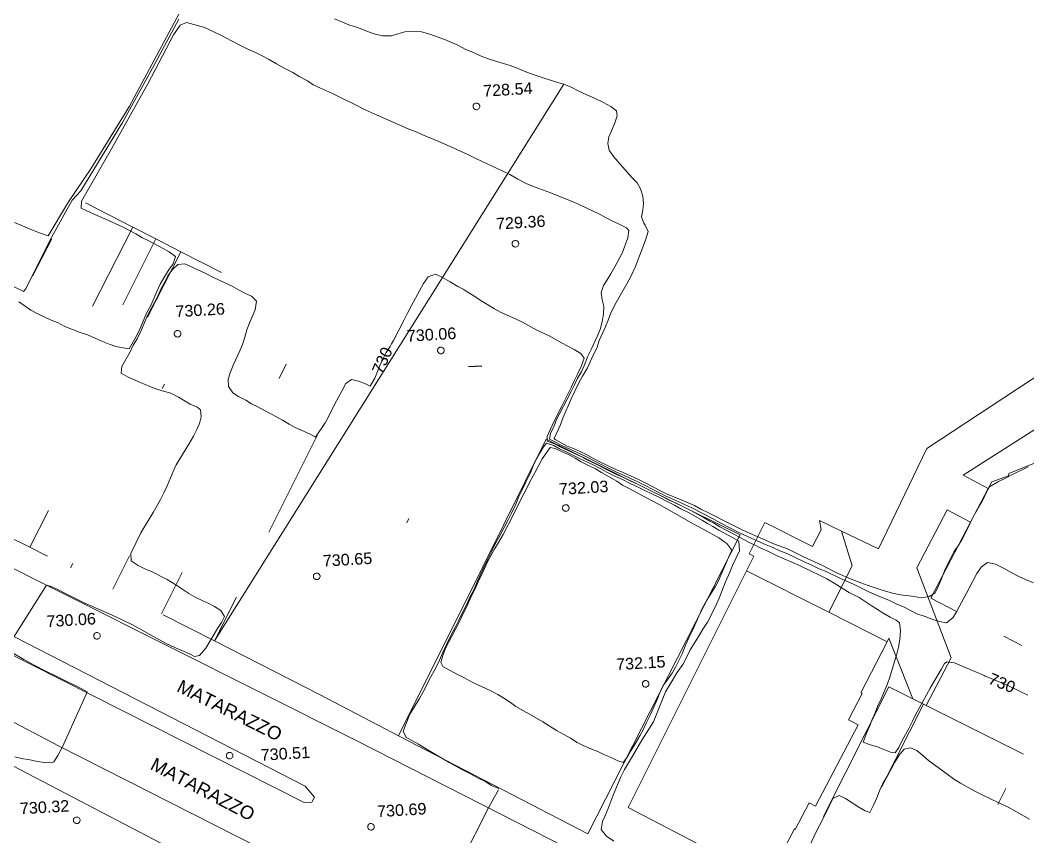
# Model space of a CAD drawing. Header units: metres. Extents: x 329311 to 330425, y 7396637 to 7397287.
# Drawn here: x 329795.1 to 329947.3, y 7396868.5 to 7396991.9 of the extents above; entities that cross this region are included whole.
import ezdxf
from ezdxf.enums import TextEntityAlignment as Align

# ---------------------------------------------------------------- set-up
doc = ezdxf.new("R2010")
doc.units = ezdxf.units.M
doc.layers.get('0').update_dxf_attribs({"lineweight": 18})
for name, color, linetype, lineweight in [('100_SIST_VIARIO_MEIO_FIO', 8, 'Continuous', 18), ('108_SEP_FIS_CANT_CENT_ILHA', 9, 'Continuous', 18), ('144_P_DUPLA_ASF_TOP', 7, 'Continuous', 18), ('206_MURO_E_MURO_ARRIMO', 9, 'Continuous', 18), ('216_EDIF_NOTAVEL', 9, 'Continuous', 18), ('600_CURVA_MESTRA', 9, 'Continuous', 18), ('602_CURVA_MESTRA_TOP', 9, 'Continuous', 18), ('604_CURVA_INTERM', 9, 'Continuous', 18), ('606_PTO_COTADO', 9, 'Continuous', 18), ('608_PTO_COTADO_INTERVIA', 9, 'Continuous', 18), ('624_SEGM_CURVA_MESTRA', 14, 'Continuous', 18)]:
    doc.layers.add(name, color=color, linetype=linetype, lineweight=lineweight)
doc.layers.add('910_COORD_UTM_COR_ALEGRE', color=7, linetype='Continuous')
doc.styles.add('Style-Arial', font='arial.ttf', dxfattribs={"height": 2})

# ---------------------------------------------------------------- blocks, each defined once
blk = doc.blocks.new('SP09')
at = {"color": 0, "linetype": 'Continuous'}
blk.add_lwpolyline([(-0.03, -0.51), (-0.14, -0.49), (-0.24, -0.46), (-0.31, -0.42), (-0.35, -0.39), (-0.42, -0.31), (-0.47, -0.24), (-0.51, -0.15), (-0.52, -0.09), (-0.52, 0.03), (-0.51, 0.11), (-0.48, 0.2), (-0.44, 0.27), (-0.4, 0.33), (-0.32, 0.39), (-0.23, 0.44), (-0.15, 0.48), (-0.1, 0.48), (-0.03, 0.48), (0.08, 0.48), (0.19, 0.44), (0.27, 0.4), (0.35, 0.32), (0.41, 0.23), (0.46, 0.11), (0.48, 0.03), (0.48, -0.03), (0.47, -0.08), (0.44, -0.21), (0.38, -0.3), (0.31, -0.38), (0.23, -0.44), (0.1, -0.49), (0.02, -0.51)], close=True, dxfattribs=at)
blk = doc.blocks.new('SP10')
at = {"color": 0, "linetype": 'Continuous'}
blk.add_lwpolyline([(-0.03, -0.51), (-0.14, -0.49), (-0.24, -0.46), (-0.31, -0.42), (-0.35, -0.39), (-0.42, -0.31), (-0.47, -0.24), (-0.51, -0.15), (-0.52, -0.09), (-0.52, 0.03), (-0.51, 0.11), (-0.48, 0.2), (-0.44, 0.27), (-0.4, 0.33), (-0.32, 0.39), (-0.23, 0.44), (-0.15, 0.48), (-0.1, 0.48), (-0.03, 0.48), (0.08, 0.48), (0.19, 0.44), (0.27, 0.4), (0.35, 0.32), (0.41, 0.23), (0.46, 0.11), (0.48, 0.03), (0.48, -0.03), (0.47, -0.08), (0.44, -0.21), (0.38, -0.3), (0.31, -0.38), (0.23, -0.44), (0.1, -0.49), (0.02, -0.51)], close=True, dxfattribs=at)

msp = doc.modelspace()

# ---------------------------------------------------------------- linework, layer by layer
at = {"layer": '100_SIST_VIARIO_MEIO_FIO'}
for points in [[(329867.574, 7396871.964), (329845.803, 7396883.083), (329774.35, 7396918.953), (329655.803, 7396979.163), (329599.67, 7397007.19), (329494.173, 7397061.336), (329464.496, 7397076.166), (329463.35, 7397077.013), (329462.183, 7397079.682), (329462.049, 7397082.246), (329515.087, 7397187.232), (329518.264, 7397188.524), (329519.012, 7397188.562), (329519.93, 7397188.475)], [(329851.422, 7397100.456), (329899.431, 7397086.897), (329946.785, 7397074.185), (329967.207, 7397068.919), (329989.227, 7397059.373), (329998.343, 7397055.101), (330002.227, 7397052.299), (330005.18, 7397048.686), (330007.99, 7397043.331), (330009.285, 7397037.433), (330014.274, 7397000.297), (330014.356, 7396991.884), (330013.683, 7396982.451), (330011.357, 7396968.827), (330008.322, 7396957.968), (329983.788, 7396907.987), (329953.206, 7396847.45), (329946.625, 7396835.575), (329944.786, 7396834.641), (329942.716, 7396834.493), (329940.368, 7396835.112), (329918.194, 7396846.11), (329867.574, 7396871.964)], [(329743.478, 7396664.674), (329750.841, 7396679.382), (329787.168, 7396752.325), (329838.14, 7396855.849), (329839.325, 7396859.816), (329838.454, 7396862.626), (329837.769, 7396863.536), (329800.981, 7396882.207), (329730.399, 7396919.294), (329539.28, 7397016.399), (329483.751, 7397043.591)]]:
    msp.add_lwpolyline(points, dxfattribs=at)
at = {"layer": '108_SEP_FIS_CANT_CENT_ILHA'}
msp.add_lwpolyline([(329526.51, 7397033.422), (329626.372, 7396982.501), (329731.831, 7396928.982), (329760.448, 7396913.938), (329787.512, 7396899.162), (329837.951, 7396873.714), (329839.124, 7396873.75), (329839.523, 7396874.497), (329838.142, 7396876.155), (329775.818, 7396908.153), (329751.91, 7396919.765), (329626.083, 7396983.651), (329527.381, 7397033.982), (329500.802, 7397048.433), (329458.108, 7397069.588), (329457.401, 7397068.783), (329457.811, 7397067.969), (329470.875, 7397060.501), (329505.52, 7397042.89), (329519.416, 7397037.192), (329521.844, 7397035.836)], close=True, dxfattribs=at)
at = {"layer": '206_MURO_E_MURO_ARRIMO'}
for p, q in [((329591.034, 7396985.613), (329804.078, 7396873.93)), ((329796.522, 7396912.278), (329793.156, 7396913.964)), ((329799.198, 7396910.939), (329796.522, 7396912.278)), ((329816.681, 7396902.066), (329824.433, 7396898.1)), ((329824.433, 7396898.1), (329840.278, 7396889.992)), ((329840.278, 7396889.992), (329849.131, 7396885.379)), ((329849.131, 7396885.379), (329852.222, 7396883.769)), ((329852.222, 7396883.769), (329880.84, 7396868.947)), ((329804.078, 7396873.93), (329833.312, 7396858.726))]:
    msp.add_line(p, q, dxfattribs=at)
for points in [[(329804.928, 7396964.3), (329812.083, 7396960.636)], [(329805.984, 7396948.707), (329812.083, 7396960.636)], [(329812.083, 7396960.636), (329815.551, 7396958.86)], [(329796.955, 7396953.211), (329799.864, 7396958.899)], [(329815.551, 7396958.86), (329810.588, 7396948.91)], [(329815.551, 7396958.86), (329819.347, 7396956.916)], [(329814.286, 7396947.019), (329819.347, 7396956.916)], [(329819.347, 7396956.916), (329825.487, 7396953.771)], [(329834.178, 7396937.78), (329835.248, 7396939.923)], [(329816.545, 7396936.283), (329816.876, 7396936.931)], [(329839.941, 7396929.151), (329832.636, 7396914.524)], [(329864.934, 7396909.305), (329874.543, 7396928.606)], [(329880.84, 7396868.947), (329903.809, 7396914.142), (329874.543, 7396928.606)], [(329941.299, 7396921.156), (329941.824, 7396922.161), (329944.377, 7396923.068), (329944.408, 7396923.434), (329954.173, 7396927.321), (329955.021, 7396926.896)], [(329796.522, 7396912.278), (329799.348, 7396917.804)], [(329853.803, 7396916.586), (329853.502, 7396915.978)], [(329936.489, 7396902.572), (329932.625, 7396904.578), (329938.641, 7396916.076)], [(329809.056, 7396905.936), (329811.574, 7396910.978)], [(329802.682, 7396909.171), (329803.012, 7396909.817)], [(329852.222, 7396883.769), (329864.934, 7396909.305)], [(329816.411, 7396902.204), (329819.535, 7396908.459)], [(329827.748, 7396904.738), (329824.433, 7396898.1)], [(329946.389, 7396897.433), (329943.674, 7396898.843)], [(329916.423, 7396871.577), (329926.285, 7396891.191), (329929.905, 7396889.37)], [(329925.181, 7396875.997), (329931.501, 7396888.568)], [(329931.92, 7396888.357), (329946.614, 7396880.969)], [(329943.964, 7396875.802), (329942.731, 7396873.398)]]:
    msp.add_lwpolyline(points, dxfattribs=at)
at = {"layer": '216_EDIF_NOTAVEL'}
msp.add_line((329824.433, 7396898.1, -171.175), (329877.197, 7396982.244, -171.175), dxfattribs=at)
msp.add_lwpolyline([(329992.388, 7396966.947), (329932.023, 7396927.206), (329924.752, 7396912.009), (329919.117, 7396914.709), (329920.744, 7396909.457), (329917.204, 7396902.444), (329926.028, 7396897.991), (329926.306, 7396898.535), (329929.905, 7396889.37), (329931.501, 7396888.568), (329931.92, 7396888.357), (329935.684, 7396895.55), (329930.524, 7396909.174), (329935.103, 7396917.927), (329938.641, 7396916.076), (329941.299, 7396921.156), (329937.508, 7396923.139), (329959.163, 7396936.943)], dxfattribs=at)
for points in [[(329904.792, 7396908.708), (329917.204, 7396902.444), (329920.744, 7396909.457), (329919.117, 7396914.709), (329915.795, 7396916.3), (329916.043, 7396914.91), (329914.756, 7396912.358), (329907.554, 7396915.992), (329905.177, 7396911.281), (329905.905, 7396910.914)], [(329904.792, 7396908.708), (329886.927, 7396872.949), (329907.953, 7396861.948), (329912.014, 7396869.709), (329912.163, 7396869.631), (329914.252, 7396873.623), (329915.22, 7396873.116), (329921.66, 7396885.426), (329920.203, 7396886.188), (329922.272, 7396890.144), (329922.079, 7396890.245), (329926.028, 7396897.991), (329917.204, 7396902.444)]]:
    msp.add_lwpolyline(points, close=True, dxfattribs=at)
at = {"layer": '600_CURVA_MESTRA', "elevation": 730}
for points in [[(329794.166, 7396898.775), (329799.047, 7396906.554), (329799.609, 7396906.389), (329800.552, 7396905.96), (329802.206, 7396905.141), (329804.752, 7396903.89), (329807.241, 7396902.763), (329809.396, 7396901.787), (329811.834, 7396900.656), (329813.169, 7396899.932), (329814.638, 7396899.057), (329817.121, 7396897.737), (329818.526, 7396897.086), (329819.489, 7396896.637), (329820.632, 7396896.147), (329821.389, 7396895.762), (329822.174, 7396895.902), (329823.101, 7396897.014), (329824.879, 7396899.973), (329825.475, 7396900.895), (329825.929, 7396901.805), (329825.388, 7396902.72), (329824.421, 7396903.309), (329823.477, 7396903.823), (329822.551, 7396904.223), (329821.603, 7396904.681), (329820.573, 7396905.292), (329818.608, 7396906.575), (329817.252, 7396907.388), (329815, 7396908.564), (329813.919, 7396909.018), (329812.899, 7396909.519), (329811.851, 7396910.217), (329811.781, 7396911.313), (329813.32, 7396914.426), (329814.458, 7396916.365), (329815.15, 7396917.511), (329815.758, 7396918.568), (329816.26, 7396919.478), (329816.782, 7396920.471), (329817.276, 7396921.54), (329817.787, 7396922.736), (329818.175, 7396923.708), (329818.655, 7396924.735), (329820.533, 7396927.843), (329821.257, 7396929.064), (329821.757, 7396930.047), (329822.15, 7396930.974), (329822.389, 7396932), (329822.286, 7396933.018), (329821.79, 7396933.418), (329820.768, 7396933.891), (329818.971, 7396934.967), (329817.815, 7396935.543), (329816.722, 7396935.854), (329815.704, 7396936.167), (329814.66, 7396936.567), (329813.593, 7396937.003), (329811.402, 7396937.99), (329810.319, 7396938.577), (329810.424, 7396939.583), (329811.706, 7396941.804), (329812.129, 7396942.793), (329812.76, 7396943.776), (329813.393, 7396945.11), (329813.838, 7396946.237), (329814.368, 7396947.374), (329814.856, 7396948.329), (329815.357, 7396949.235), (329815.849, 7396950.207), (329816.337, 7396951.266), (329816.901, 7396952.388), (329817.391, 7396953.267), (329818.065, 7396954.251), (329818.869, 7396954.98), (329819.949, 7396955.1), (329823.03, 7396953.669), (329824.07, 7396953.139), (329825.984, 7396952.219), (329827.082, 7396951.702), (329828.155, 7396951.142), (329829.108, 7396950.622), (329830.023, 7396950.19), (329830.76, 7396949.459), (329830.549, 7396948.169), (329830.123, 7396947.097), (329829.677, 7396946.055), (329829.294, 7396945.108), (329829.004, 7396944.031), (329828.657, 7396942.93), (329828.239, 7396941.94), (329827.293, 7396939.894), (329826.817, 7396938.616), (329826.498, 7396937.648), (329826.533, 7396936.536), (329827.214, 7396935.628), (329828.073, 7396935.065), (329829.14, 7396934.498), (329830.024, 7396933.957), (329830.984, 7396933.503), (329831.866, 7396932.993), (329833.798, 7396931.964), (329834.695, 7396931.474), (329835.724, 7396930.873), (329836.608, 7396930.388), (329838.765, 7396929.43), (329839.655, 7396928.932), (329839.699, 7396928.881), (329841.151, 7396931.082), (329841.641, 7396931.976), (329842.62, 7396933.922), (329843.734, 7396935.967), (329844.271, 7396937.032), (329845.105, 7396937.633), (329846.194, 7396937.361), (329847.245, 7396936.963), (329847.96, 7396936.63), (329848.507, 7396937.559), (329848.626, 7396937.84)], [(329861.97, 7396951.246), (329862.433, 7396950.985), (329863.6, 7396950.265), (329864.705, 7396949.516), (329866.717, 7396948.289), (329867.738, 7396947.745), (329869.904, 7396946.767), (329870.951, 7396946.283), (329873.124, 7396945.098), (329874.967, 7396944.206), (329876.863, 7396943.18), (329877.812, 7396942.679), (329878.761, 7396942.146), (329879.742, 7396941.542), (329880.273, 7396940.853), (329879.825, 7396939.578), (329879.299, 7396938.537), (329878.755, 7396937.409), (329878.287, 7396936.39), (329876.842, 7396933.496), (329875.736, 7396931.319), (329875.178, 7396930.131), (329874.681, 7396929.015), (329874.683, 7396928.28), (329875.795, 7396927.901), (329876.628, 7396927.449), (329879.639, 7396926.01), (329880.631, 7396925.547), (329881.569, 7396925.084), (329883.835, 7396923.909), (329885.033, 7396923.319), (329886.091, 7396922.839), (329887.238, 7396922.288), (329888.399, 7396921.767), (329890.64, 7396920.646), (329891.689, 7396920.128), (329892.718, 7396919.581), (329893.029, 7396919.453), (329894.168, 7396918.911), (329895.157, 7396918.414), (329896.382, 7396917.833), (329898.409, 7396916.722), (329899.258, 7396916.221), (329899.789, 7396915.94), (329900.764, 7396915.375), (329902.962, 7396914.215), (329903.742, 7396913.77), (329904.388, 7396913.443), (329905.193, 7396912.998), (329906.092, 7396912.585), (329906.957, 7396912.152), (329908.099, 7396911.626), (329909.312, 7396911.025), (329911.618, 7396910.03), (329912.685, 7396909.567), (329914.637, 7396908.595), (329915.733, 7396908.083), (329916.947, 7396907.477), (329918.29, 7396906.688), (329919.374, 7396905.996), (329920.273, 7396905.45), (329921.784, 7396904.654), (329923.62, 7396903.477), (329925.544, 7396902.278), (329926.494, 7396901.694), (329927.392, 7396901.222), (329927.885, 7396900.853), (329928.033, 7396899.666), (329927.959, 7396898.337), (329927.751, 7396897.178), (329927.438, 7396895.97), (329927.159, 7396894.99), (329926.442, 7396892.647), (329926.067, 7396891.603), (329925.13, 7396889.371), (329924.601, 7396888.202), (329924.236, 7396887.252), (329923.776, 7396886.231), (329923.373, 7396885.171), (329922.972, 7396884.254), (329922.402, 7396882.825), (329923.486, 7396882.389), (329924.551, 7396882.079), (329925.542, 7396881.713), (329926.538, 7396881.301), (329927.249, 7396881.178), (329927.792, 7396882.019), (329928.31, 7396883.072), (329929.288, 7396884.893), (329929.853, 7396885.963), (329930.332, 7396886.961), (329931.992, 7396889.984), (329932.524, 7396890.963), (329933.067, 7396891.908), (329934.197, 7396893.8), (329934.704, 7396894.677), (329935.024, 7396894.939), (329936.21, 7396894.793), (329940.711, 7396892.858)], [(329794.242, 7396880.608), (329795.254, 7396880.351), (329796.523, 7396880.131), (329797.664, 7396879.909), (329798.749, 7396879.753), (329799.831, 7396879.69), (329800.148, 7396879.819), (329800.785, 7396880.808), (329801.43, 7396881.979), (329805.14, 7396890.268), (329805.209, 7396890.41), (329804.296, 7396890.914), (329800.614, 7396892.743), (329798.563, 7396893.764), (329796.62, 7396894.767), (329795.634, 7396895.31), (329793.76, 7396896.408)], [(329946.001, 7396890.533), (329947.294, 7396889.909)]]:
    msp.add_lwpolyline(points, dxfattribs=at)
at = {"layer": '600_CURVA_MESTRA', "elevation": 730, "flags": 128}
msp.add_lwpolyline([(329851.176, 7396943.029), (329851.445, 7396943.512), (329853.066, 7396946.625), (329853.621, 7396947.742), (329854.171, 7396948.784), (329854.796, 7396949.902), (329855.989, 7396952.132), (329856.68, 7396953.114), (329857.801, 7396953.553), (329858.873, 7396953.059), (329860.048, 7396952.388), (329861.169, 7396951.696), (329861.97, 7396951.246)], dxfattribs=at)
at = {"layer": '604_CURVA_INTERM', "flags": 128}
for points, elevation in [([(329794.213, 7396961.357), (329795.345, 7396960.882), (329796.413, 7396960.369), (329797.968, 7396959.785), (329799.29, 7396959.349), (329802.383, 7396964.479), (329805.767, 7396969.435), (329811.593, 7396978.946), (329817.178, 7396989.346), (329821.432, 7396997.407)], 727), ([(329819.02, 7396992.084), (329815.085, 7396984.666), (329810.51, 7396976.453), (329804.242, 7396966.113), (329802.927, 7396964.743), (329799.623, 7396958.727), (329795.927, 7396951.327), (329795.571, 7396950.897), (329792.197, 7396952.62)], 728), ([(329794.849, 7396949.338), (329795.817, 7396948.717), (329796.706, 7396948.121), (329797.755, 7396947.525), (329799.747, 7396946.605), (329800.685, 7396946.208), (329801.805, 7396945.615), (329804.134, 7396944.735), (329805.242, 7396944.356), (329806.413, 7396943.878), (329807.488, 7396943.378), (329808.501, 7396942.983), (329809.534, 7396942.63), (329810.615, 7396942.388), (329811.522, 7396942.234), (329812.788, 7396944.491), (329813.276, 7396945.58), (329814.155, 7396947.647), (329814.785, 7396948.821), (329815.713, 7396950.931), (329816.228, 7396952.026), (329816.784, 7396952.989), (329817.576, 7396954.277), (329818.196, 7396955.116), (329818.522, 7396956.206), (329817.582, 7396956.912), (329816.665, 7396957.439), (329814.504, 7396958.6), (329813.462, 7396959.097), (329812.521, 7396959.615), (329810.51, 7396960.671), (329808.424, 7396961.662), (329807.41, 7396962.123), (329806.339, 7396962.566), (329804.302, 7396963.493), (329804.332, 7396964.589), (329808.884, 7396972.479), (329814.334, 7396982.313), (329818.216, 7396989.726), (329819.217, 7396991.167), (329820.208, 7396991.57), (329822.988, 7396990.832), (329823.857, 7396990.389), (329825.186, 7396989.742), (329828.059, 7396988.228), (329829.569, 7396987.499), (329830.61, 7396987.027), (329831.61, 7396986.537), (329832.574, 7396986.026), (329833.81, 7396985.305), (329834.966, 7396984.659), (329836.267, 7396984.001), (329837.202, 7396983.427), (329838.452, 7396982.752), (329839.34, 7396982.172), (329840.454, 7396981.629), (329842.255, 7396980.823), (329843.443, 7396980.259), (329845.921, 7396979.006), (329847.178, 7396978.399), (329848.982, 7396977.579), (329852.781, 7396975.923), (329853.794, 7396975.47), (329854.784, 7396975.093), (329855.747, 7396974.648), (329858.299, 7396973.586), (329860.458, 7396972.635)], 729), ([(329859.306, 7396988.933), (329856.953, 7396989.785), (329855.712, 7396990.152), (329854.54, 7396990.278), (329853.163, 7396990.145), (329852.128, 7396989.838), (329851.152, 7396989.57), (329849.794, 7396989.546), (329848.564, 7396989.855), (329847.557, 7396990.205), (329846.161, 7396990.742), (329844.734, 7396991.234), (329842.565, 7396992.118)], 728), ([(329947.312, 7396924.431), (329944.873, 7396923.222), (329943.799, 7396922.671), (329942.831, 7396922.202), (329941.495, 7396921.372), (329940.992, 7396920.471), (329940.526, 7396919.481), (329939.196, 7396917.106), (329938.588, 7396915.924), (329937.994, 7396914.628), (329937.33, 7396913.373), (329936.758, 7396912.491), (329936.117, 7396911.557), (329935.256, 7396909.868), (329934.682, 7396908.684), (329934.256, 7396907.477), (329933.76, 7396906.261), (329933.224, 7396905.345), (329932.37, 7396904.816), (329931.218, 7396904.608), (329930.134, 7396904.8), (329928.049, 7396905.096), (329926.826, 7396905.336), (329925.284, 7396905.776), (329924.214, 7396906.125), (329923.15, 7396906.51), (329922.038, 7396906.885), (329920.84, 7396907.344), (329918.294, 7396908.463), (329917.212, 7396908.992), (329916.145, 7396909.54), (329913.408, 7396910.835), (329910.964, 7396912.024), (329909.041, 7396912.756), (329906.406, 7396913.871), (329904.865, 7396914.547), (329903.724, 7396915.108), (329902.439, 7396915.771), (329898.934, 7396917.501), (329897.904, 7396918.026), (329896.921, 7396918.554), (329894.679, 7396919.529), (329892.724, 7396920.328), (329891.776, 7396920.771), (329889.561, 7396921.972), (329888.388, 7396922.566), (329886.136, 7396923.544), (329885.058, 7396924.008), (329882.739, 7396925.134), (329881.661, 7396925.695), (329880.763, 7396926.198), (329879.842, 7396926.635), (329878.749, 7396927.126), (329877.701, 7396927.56), (329875.896, 7396928.526), (329875.744, 7396928.699), (329876.625, 7396930.65), (329877.022, 7396931.785), (329878.292, 7396934.703), (329879.408, 7396936.993), (329880.006, 7396938.126), (329880.752, 7396939.403), (329881.642, 7396941.304), (329882.169, 7396942.36), (329882.531, 7396943.495), (329883.438, 7396945.489), (329883.888, 7396946.592), (329884.243, 7396947.538), (329884.916, 7396948.883), (329886.736, 7396952.098), (329887.297, 7396953.189), (329887.964, 7396954.616), (329888.747, 7396956.566), (329889.116, 7396957.636), (329889.53, 7396958.681), (329889.924, 7396959.967), (329889.459, 7396960.96), (329889.274, 7396961.231), (329888.911, 7396962.214), (329889.121, 7396963.205), (329889.241, 7396964.207), (329889.136, 7396965.304), (329888.78, 7396966.434), (329888.264, 7396967.326), (329887.457, 7396968.156), (329884.697, 7396971.307), (329884.056, 7396972.298), (329883.85, 7396973.279), (329883.973, 7396974.294), (329884.439, 7396975.302), (329884.881, 7396976.42), (329885.266, 7396977.45), (329885.171, 7396978.214), (329884.301, 7396978.882), (329883.209, 7396979.495), (329881.734, 7396980.199), (329880.649, 7396980.665), (329879.466, 7396981.215), (329878.304, 7396981.802), (329877.197, 7396982.244), (329876.217, 7396982.499), (329873.898, 7396983.236), (329872.698, 7396983.679), (329871.446, 7396984.118), (329870.392, 7396984.559), (329869.071, 7396985.077), (329867.584, 7396985.536), (329866.062, 7396985.961), (329864.706, 7396986.476), (329863.553, 7396987.027), (329862.412, 7396987.516), (329861.064, 7396988.176), (329859.786, 7396988.759), (329859.306, 7396988.933)], 728), ([(329864.962, 7396908.91), (329865.715, 7396910.446), (329866.267, 7396911.557), (329866.717, 7396912.573), (329867.587, 7396914.069), (329868.797, 7396916.401), (329869.3, 7396917.403), (329869.934, 7396918.793), (329870.418, 7396919.928), (329870.879, 7396920.932), (329871.413, 7396922.019), (329871.531, 7396922.3), (329872.17, 7396923.506), (329872.582, 7396924.556), (329873.108, 7396925.677), (329873.614, 7396926.582), (329874.128, 7396927.447), (329874.577, 7396927.979), (329875.661, 7396927.633), (329876.548, 7396927.154), (329877.548, 7396926.7), (329879.537, 7396925.697), (329881.523, 7396924.778), (329882.667, 7396924.191), (329883.797, 7396923.582), (329885.021, 7396922.975), (329886.069, 7396922.487), (329887.2, 7396921.919), (329888.405, 7396921.367), (329889.432, 7396920.839), (329890.506, 7396920.351), (329891.646, 7396919.806), (329892.715, 7396919.208), (329893.913, 7396918.602), (329894.848, 7396918.09), (329896.112, 7396917.473), (329898.146, 7396916.332), (329898.887, 7396915.846), (329899.684, 7396915.423), (329900.597, 7396914.85), (329902.582, 7396913.769), (329903.637, 7396913.165), (329903.713, 7396911.716), (329902.675, 7396909.502), (329902.267, 7396908.511), (329901.63, 7396907.059), (329900.655, 7396904.594), (329900.253, 7396903.65), (329899.77, 7396902.607), (329898.883, 7396900.96), (329898.202, 7396899.861), (329897.657, 7396898.943), (329896.29, 7396896.76), (329895.835, 7396895.822), (329895.182, 7396894.561), (329894.251, 7396893.279), (329893.567, 7396892.076), (329892.571, 7396890.412), (329890.762, 7396885.898), (329888.981, 7396883.126), (329887.724, 7396880.946), (329886.346, 7396878.684), (329885.808, 7396877.565), (329884.637, 7396874.799), (329883.894, 7396872.758), (329883.467, 7396871.825), (329883.037, 7396870.805), (329882.816, 7396869.61), (329883.637, 7396868.594), (329884.757, 7396867.846)], 731), ([(329866.261, 7396890.537), (329867.22, 7396890.02), (329868.134, 7396889.482), (329869.131, 7396888.817), (329869.946, 7396888.218), (329871.095, 7396887.53), (329871.999, 7396887.051), (329874, 7396885.887), (329876.096, 7396884.572), (329877.204, 7396883.963), (329878.226, 7396883.423), (329879.223, 7396882.782), (329880.127, 7396882.326), (329881.248, 7396881.825), (329882.319, 7396881.381), (329883.349, 7396880.911), (329884.359, 7396880.475), (329885.329, 7396879.964), (329886.141, 7396879.717), (329886.811, 7396880.568), (329887.319, 7396881.478), (329887.973, 7396882.543), (329888.673, 7396883.77), (329889.171, 7396884.695), (329889.64, 7396885.692), (329890.274, 7396886.982), (329890.783, 7396888.088), (329891.276, 7396889.255), (329891.736, 7396890.416), (329892.214, 7396891.375), (329892.974, 7396892.389), (329893.544, 7396893.225), (329894.083, 7396894.143), (329894.584, 7396895.135), (329895.069, 7396896.179), (329895.563, 7396897.443), (329896.08, 7396898.557), (329896.631, 7396899.69), (329898.164, 7396903.085), (329898.815, 7396904.261), (329900.031, 7396906.273), (329900.543, 7396907.187), (329900.978, 7396908.136), (329902.086, 7396910.703), (329902.597, 7396911.804), (329901.818, 7396912.825), (329901.508, 7396913.011), (329900.599, 7396913.672), (329898.247, 7396914.978), (329896.715, 7396915.799), (329894.72, 7396916.98), (329891.581, 7396918.707), (329890.562, 7396919.267), (329889.47, 7396919.821), (329888.262, 7396920.489), (329887.041, 7396921.121), (329886.081, 7396921.647), (329885.21, 7396922.23), (329882.899, 7396923.563), (329881.981, 7396924.123), (329880.8, 7396924.674), (329879.818, 7396925.188), (329878.897, 7396925.744), (329877.913, 7396926.277), (329876.839, 7396926.741), (329875.864, 7396927.193), (329875.144, 7396927.341), (329874.507, 7396926.506), (329873.946, 7396925.647), (329873.415, 7396924.677), (329872.818, 7396923.53), (329872.299, 7396922.597), (329871.178, 7396920.417), (329870.697, 7396919.485), (329869.612, 7396917.226), (329868.012, 7396914.216), (329867.347, 7396912.961), (329866.762, 7396912.058), (329865.685, 7396910.042), (329864.985, 7396908.591)], 732), ([(329867.303, 7396875.792), (329866.263, 7396876.267), (329865.42, 7396876.81), (329864.177, 7396877.435), (329863.096, 7396878.023), (329861.774, 7396878.7), (329859.874, 7396879.757), (329857.039, 7396881.398), (329856.149, 7396881.957), (329855.248, 7396882.487), (329854.326, 7396882.993), (329853.37, 7396883.494), (329852.945, 7396884.478), (329853.956, 7396887.057), (329854.752, 7396888.331), (329855.41, 7396889.43), (329855.962, 7396890.416), (329857.116, 7396892.678), (329857.632, 7396893.58), (329858.284, 7396894.838), (329858.847, 7396896.248), (329859.819, 7396898.312), (329860.474, 7396899.604), (329860.842, 7396900.254), (329861.388, 7396901.331), (329861.892, 7396902.406), (329862.472, 7396903.569), (329863.11, 7396904.927), (329863.596, 7396905.846), (329864.091, 7396907.049), (329864.962, 7396908.91)], 731), ([(329864.985, 7396908.591), (329864.268, 7396907.045), (329863.738, 7396905.902), (329863.202, 7396904.799), (329862.676, 7396903.658), (329861.772, 7396901.778), (329861.332, 7396900.852), (329860.784, 7396899.786), (329859.761, 7396897.885), (329859.333, 7396896.989), (329858.908, 7396895.898), (329858.602, 7396894.861), (329858.937, 7396894.231)], 732), ([(329858.937, 7396894.231), (329861.037, 7396893.105), (329862.182, 7396892.534), (329863.262, 7396891.95), (329864.316, 7396891.426), (329865.322, 7396890.979), (329866.261, 7396890.537)], 732), ([(329914.332, 7396867.204), (329915.313, 7396869.233), (329915.853, 7396870.303), (329916.843, 7396872.201), (329917.32, 7396873.223), (329917.851, 7396874.277), (329918.807, 7396874.772), (329919.763, 7396874.277), (329921.735, 7396872.981), (329922.704, 7396872.427), (329923.43, 7396872.159), (329923.968, 7396873.274), (329924.451, 7396874.41), (329924.873, 7396875.461), (329925.361, 7396876.559), (329926.121, 7396877.832), (329926.687, 7396878.835), (329927.187, 7396879.793), (329927.855, 7396880.85), (329928.593, 7396881.728), (329929.567, 7396881.958), (329930.493, 7396881.554), (329931.415, 7396880.807), (329932.286, 7396880.042), (329934.274, 7396878.569), (329935.1, 7396877.981), (329936.051, 7396877.274), (329937.12, 7396876.598), (329939.28, 7396875.421), (329940.387, 7396874.836), (329942.926, 7396873.635), (329944.331, 7396872.971), (329947.538, 7396871.187)], 731), ([(329861.729, 7396864.846), (329865.806, 7396872.866), (329866.658, 7396874.467), (329867.316, 7396875.619)], 731)]:
    msp.add_lwpolyline(points, dxfattribs=dict(at, elevation=elevation))
at = {"layer": '604_CURVA_INTERM', "elevation": 729}
msp.add_lwpolyline([(329860.458, 7396972.635), (329862.706, 7396971.603), (329863.903, 7396970.999), (329866.487, 7396969.792), (329867.768, 7396969.22), (329869.054, 7396968.62), (329870.226, 7396967.904), (329871.512, 7396967.23), (329872.865, 7396966.672), (329875.078, 7396965.882), (329878.463, 7396964.536), (329879.526, 7396964.056), (329880.566, 7396963.544), (329881.523, 7396963.095), (329882.6, 7396962.621), (329883.689, 7396962.02), (329886.674, 7396960.527), (329887.034, 7396960.116), (329886.838, 7396959.01), (329885.987, 7396956.722), (329884.895, 7396954.647), (329884.319, 7396953.613), (329883.733, 7396952.705), (329883.206, 7396951.824), (329882.845, 7396950.777), (329882.976, 7396949.67), (329883.223, 7396948.667), (329883.203, 7396947.536), (329882.991, 7396946.336), (329882.699, 7396945.2), (329882.23, 7396944.103), (329881.335, 7396942.163), (329880.775, 7396941.033), (329880.346, 7396939.923), (329879.846, 7396938.794), (329879.284, 7396937.814), (329878.815, 7396936.825), (329878.341, 7396935.919), (329877.651, 7396934.541), (329877.138, 7396933.59), (329876.606, 7396932.514), (329876.077, 7396931.58), (329875.719, 7396930.597), (329875.193, 7396929.464), (329875.048, 7396928.581), (329875.929, 7396928.168), (329876.707, 7396927.744), (329877.65, 7396927.273), (329879.74, 7396926.323), (329880.697, 7396925.873), (329882.715, 7396924.82), (329885.046, 7396923.663), (329886.114, 7396923.192), (329887.275, 7396922.656), (329888.393, 7396922.167), (329891.732, 7396920.449), (329892.721, 7396919.955), (329893.344, 7396919.699), (329896.651, 7396918.193), (329899.628, 7396916.597), (329900.931, 7396915.9), (329902.173, 7396915.275), (329903.841, 7396914.393), (329904.36, 7396914.137), (329905.581, 7396913.612), (329907.746, 7396912.648), (329908.77, 7396912.221), (329909.824, 7396911.745), (329910.792, 7396911.376), (329913.409, 7396910.132), (329914.681, 7396909.583), (329915.786, 7396909.02), (329916.815, 7396908.616), (329918.999, 7396907.563), (329920.975, 7396906.706), (329923.272, 7396905.545), (329924.877, 7396904.832), (329926.263, 7396904.263), (329927.378, 7396903.725), (329928.481, 7396903.243), (329930.494, 7396902.216), (329931.771, 7396901.788), (329932.921, 7396901.359), (329933.957, 7396901.057), (329935.021, 7396900.84), (329935.972, 7396901.621), (329936.523, 7396902.505), (329938.405, 7396906.058), (329939.559, 7396908.289), (329940.211, 7396909.244), (329941.176, 7396909.94), (329942.414, 7396909.692), (329943.698, 7396909.073), (329944.878, 7396908.386), (329945.93, 7396907.824), (329946.937, 7396907.397), (329948.116, 7396906.864)], dxfattribs=at)
at = {"layer": '624_SEGM_CURVA_MESTRA', "elevation": 730}
for points in [[(329848.626, 7396937.84), (329849.468, 7396939.837), (329849.882, 7396940.782), (329850.372, 7396941.684), (329850.94, 7396942.606), (329851.176, 7396943.029)], [(329940.711, 7396892.858), (329940.764, 7396892.835), (329943.977, 7396891.508), (329946.001, 7396890.533)]]:
    msp.add_lwpolyline(points, dxfattribs=at)
at = {"layer": '910_COORD_UTM_COR_ALEGRE', "color": 253, "flags": 128}
msp.add_lwpolyline([(329864.795, 7396939.641), (329862.798, 7396939.524)], dxfattribs=at)

# ---------------------------------------------------------------- block references
at = {"layer": '606_PTO_COTADO', "rotation": 3.377855659799661}
for p in [(329864.01, 7396978.904, 728.545), (329869.905, 7396958.147, 729.36), (329818.871, 7396944.547, 730.26), (329858.65, 7396942.011, 730.065), (329877.521, 7396918.21, 732.03), (329839.896, 7396907.881, 730.655), (329806.699, 7396898.886, 730.065), (329889.575, 7396891.631, 732.15), (329826.737, 7396880.776, 730.51), (329803.641, 7396871.016, 730.32)]:
    msp.add_blockref('SP09', p, dxfattribs=at)
at = {"layer": '608_PTO_COTADO_INTERVIA', "rotation": 3.377855659799661}
msp.add_blockref('SP10', (329848.086, 7396870.024, 730.694), dxfattribs=at)

# ---------------------------------------------------------------- texts
at = {"layer": '144_P_DUPLA_ASF_TOP', "style": 'Style-Arial'}
for rotation, p in [(333.52813, (329819.011, 7396891.45)), (332.39138, (329815.035, 7396879.686))]:
    msp.add_text('MATARAZZO', height=2, rotation=rotation, dxfattribs=at).set_placement(p, align=Align.MIDDLE_LEFT)
at = {"layer": '602_CURVA_MESTRA_TOP', "style": 'Style-Arial'}
for rotation, p in [(66.32803, (329849.758, 7396940.497)), (337.55766, (329943.38, 7396891.755))]:
    msp.add_text('730', height=1.75, rotation=rotation, dxfattribs=at).set_placement(p, align=Align.MIDDLE_CENTER)
at = {"layer": '606_PTO_COTADO', "style": 'Style-Arial'}
for s, p in [('728.54', (329868.73, 7396981.449, 728.545)), ('729.36', (329870.682, 7396961.366, 729.36)), ('730.26', (329822.254, 7396948.113, 730.26)), ('730.06', (329857.207, 7396944.417, 730.065)), ('732.03', (329880.189, 7396921.273, 732.03)), ('730.65', (329844.512, 7396910.42, 730.655)), ('730.06', (329802.775, 7396901.28, 730.065)), ('732.15', (329888.815, 7396894.779, 732.15)), ('730.51', (329835.128, 7396881.085, 730.51)), ('730.32', (329798.758, 7396872.994, 730.32))]:
    msp.add_text(s, height=1.75, rotation=3.37786, dxfattribs=at).set_placement(p, align=Align.MIDDLE_CENTER)
at = {"layer": '608_PTO_COTADO_INTERVIA', "style": 'Style-Arial'}
msp.add_text('730.69', height=1.75, rotation=3.37786, dxfattribs=at).set_placement((329852.703, 7396872.563, 730.694), align=Align.MIDDLE_CENTER)

doc.saveas('drawing.dxf')
